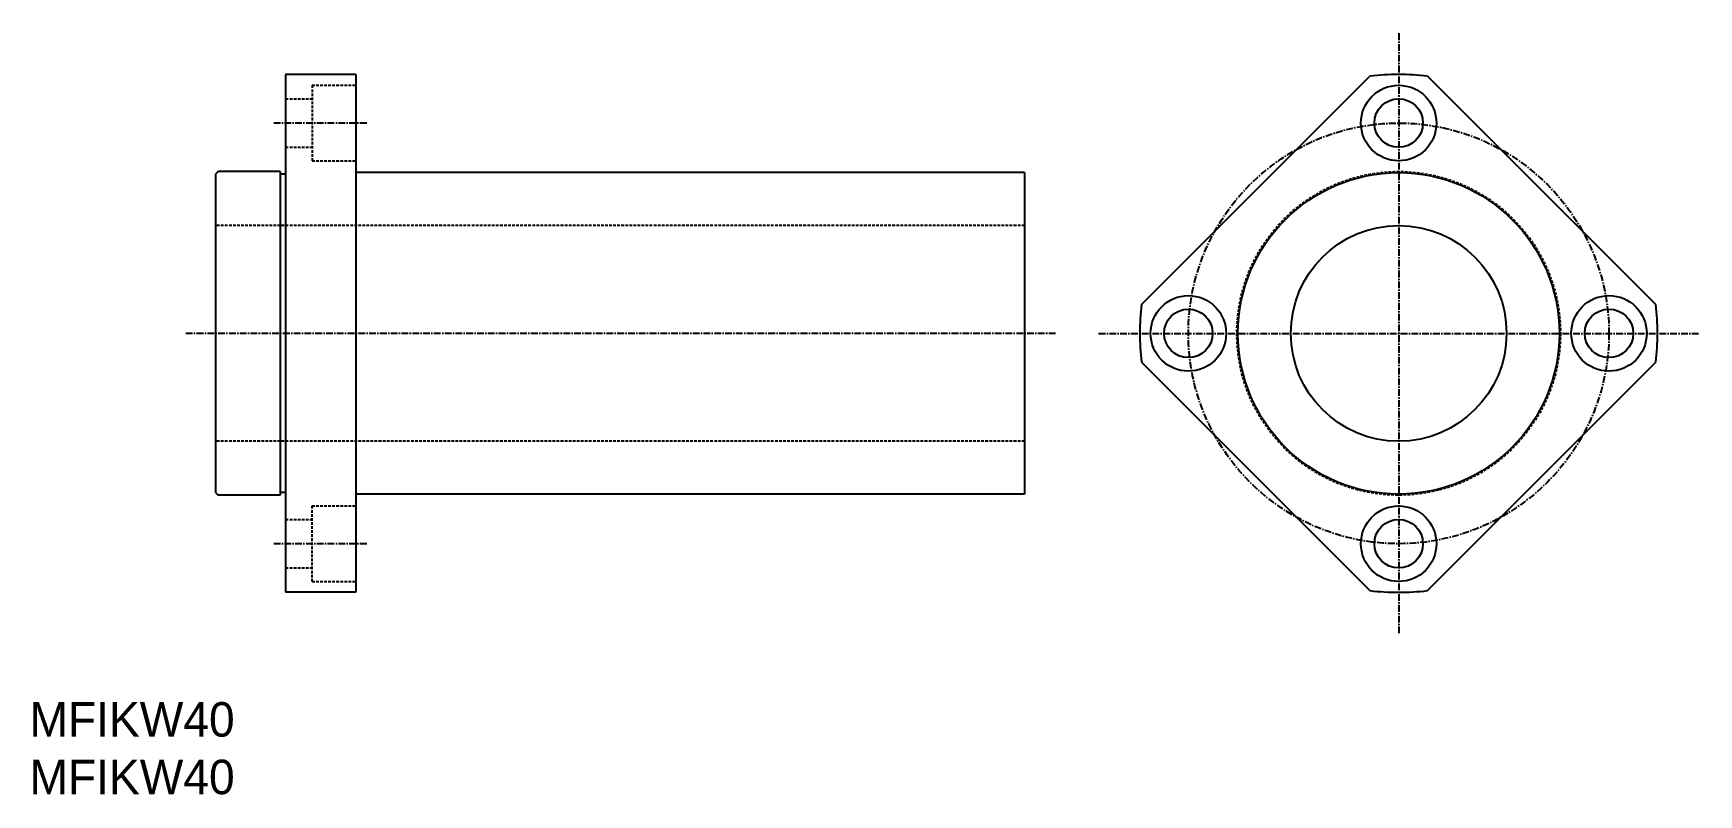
# Model space of a CAD drawing. Extents: x 54 to 363, y 21 to 163.
import ezdxf

# ---------------------------------------------------------------- set-up
doc = ezdxf.new("R2010")
doc.units = 0
doc.linetypes.add('CENTER', pattern=[2, 1.25, -0.25, 0.25, -0.25])
doc.linetypes.add('DASHED', pattern=[0.75, 0.5, -0.25])
doc.layers.get('0').update_dxf_attribs({"linetype": 'CONTINUOUS'})
doc.layers.add('CENTER', color=1, linetype='CENTER')

msp = doc.modelspace()

# ---------------------------------------------------------------- linework, layer by layer
at = {"color": 7, "linetype": 'CONTINUOUS'}
for p, q in [((101.18, 154.89), (101.18, 58.89)), ((114.18, 154.89), (101.18, 154.89)), ((114.18, 154.89), (114.18, 58.89)), ((259.87, 112.22), (302.25, 154.6)), ((312.91, 154.6), (355.28, 112.22)), ((88.68, 136.89), (88.18, 136.39)), ((88.18, 136.39), (88.18, 77.39)), ((100.18, 136.89), (88.68, 136.89)), ((100.18, 136.89), (100.18, 76.89)), ((101.18, 136.39), (100.18, 136.39)), ((238.18, 136.69), (114.18, 136.69)), ((238.18, 136.69), (238.18, 77.09)), ((88.18, 121.89), (88.18, 121.89)), ((259.87, 101.56), (302.25, 59.19)), ((312.91, 59.19), (355.28, 101.56)), ((88.18, 91.89), (88.18, 91.89)), ((88.18, 77.39), (88.68, 76.89)), ((101.18, 77.39), (100.18, 77.39)), ((100.18, 76.89), (88.68, 76.89)), ((238.18, 77.09), (114.18, 77.09)), ((114.18, 58.89), (101.18, 58.89))]:
    msp.add_line(p, q, dxfattribs=at)
at = {"color": 3, "linetype": 'DASHED'}
for p, q in [((106.08, 152.89), (114.18, 152.89)), ((106.08, 152.89), (106.08, 138.89)), ((101.18, 150.39), (106.08, 150.39)), ((101.18, 141.39), (106.08, 141.39)), ((106.08, 138.89), (114.18, 138.89)), ((238.18, 126.89), (88.18, 126.89)), ((238.18, 86.89), (88.18, 86.89)), ((106.08, 60.89), (106.08, 74.89)), ((106.08, 74.89), (114.18, 74.89)), ((101.18, 72.39), (106.08, 72.39)), ((101.18, 63.39), (106.08, 63.39)), ((106.08, 60.89), (114.18, 60.89))]:
    msp.add_line(p, q, dxfattribs=at)
at = {"color": 7, "linetype": 'CONTINUOUS'}
for centre, radius in [((307.58, 145.89), 7), ((307.58, 145.89), 4.5), ((307.58, 106.89), 29.8), ((307.58, 106.89), 20), ((268.58, 106.89), 7), ((268.58, 106.89), 4.5), ((346.58, 106.89), 7), ((346.58, 106.89), 4.5), ((307.58, 67.89), 7), ((307.58, 67.89), 4.5)]:
    msp.add_circle(centre, radius, dxfattribs=at)
at = {"color": 3, "linetype": 'DASHED'}
msp.add_circle((307.58, 106.89), 30, dxfattribs=at)
at = {"color": 7, "linetype": 'CONTINUOUS'}
for start, end in [(83.6248, 96.3752), (173.6248, 186.3752), (353.6248, 6.3752), (263.6248, 276.3752)]:
    msp.add_arc((307.58, 106.89), 48, start, end, dxfattribs=at)
at = {"layer": 'CENTER', "color": 1, "linetype": 'CENTER'}
for p, q in [((307.58, 162.53), (307.58, 51.26)), ((116.21, 145.89), (98.98, 145.89)), ((243.93, 106.89), (82.5, 106.89)), ((251.94, 106.89), (363.21, 106.89)), ((116.21, 67.89), (98.98, 67.89))]:
    msp.add_line(p, q, dxfattribs=at)
msp.add_circle((307.58, 106.89), 39, dxfattribs=at)

# ---------------------------------------------------------------- texts
at = {"color": 7, "linetype": 'CONTINUOUS'}
for p in [(53.69, 32.11), (53.69, 21.44)]:
    msp.add_text('MFIKW40', height=6.4, dxfattribs=at).set_placement(p)

doc.saveas('drawing.dxf')
